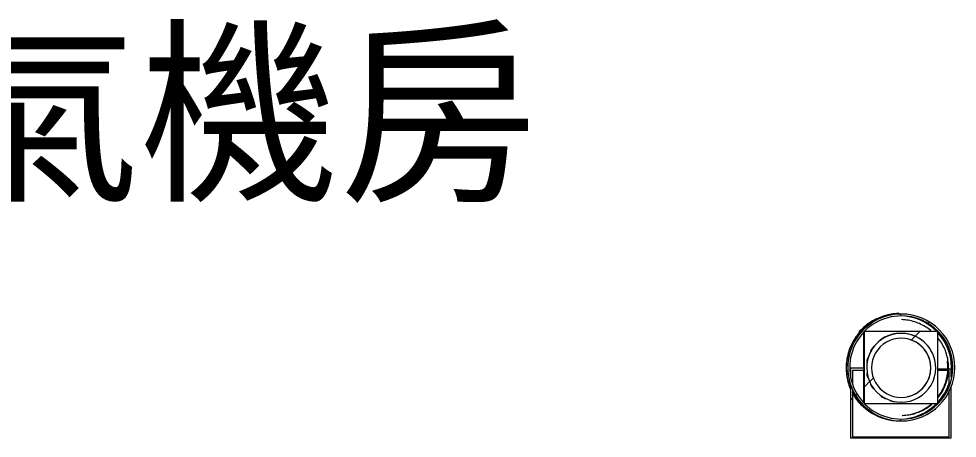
# Model space of a CAD drawing. Header units: centimetres. Extents: x -391356 to -382095, y -768 to 204275.
# Drawn here: x -385673.3 to -385480.4, y 201810.7 to 201897 of the extents above; entities that cross this region are included whole.
import ezdxf

# ---------------------------------------------------------------- set-up
doc = ezdxf.new("R2010")
doc.units = ezdxf.units.CM
doc.layers.add('房間標籤', color=7, linetype='Continuous', lineweight=5)
doc.layers.add('燈具', color=7, linetype='Continuous', lineweight=5)
doc.styles.add('微軟正黑體', font='Microsoft JhengHei.ttf', dxfattribs={"height": 30})
pattern_1 = [(45.003, (-95.58, 0), (-25.1473063, 25.1392992), []), (45.003, (-95.58, 38.1), (-25.1473063, 25.1392992), [])]
pattern_2 = [(45.003, (-95.677, 0), (-25.1473063, 25.1392992), []), (45.003, (-95.677, 38.1), (-25.1473063, 25.1392992), [])]

# ---------------------------------------------------------------- blocks, each defined once
blk = doc.blocks.new('FP_88-二層天花平面圖')
at = {"layer": '燈具'}
for p, q in [((-389116.15, 201834.81), (-389116.47, 201834.61)), ((-389115.82, 201834.99), (-389116.15, 201834.81)), ((-389115.71, 201834.97), (-389116.04, 201834.79)), ((-389115.49, 201835.16), (-389115.82, 201834.99)), ((-389115.38, 201835.14), (-389115.71, 201834.97)), ((-389115.16, 201835.32), (-389115.49, 201835.16)), ((-389115.04, 201835.3), (-389115.38, 201835.14)), ((-389114.82, 201835.47), (-389115.16, 201835.32)), ((-389114.7, 201835.45), (-389115.04, 201835.3)), ((-389114.47, 201835.6), (-389114.82, 201835.47)), ((-389114.35, 201835.59), (-389114.7, 201835.45)), ((-389114.12, 201835.73), (-389114.47, 201835.6)), ((-389114, 201835.72), (-389114.35, 201835.59)), ((-389113.77, 201835.84), (-389114.12, 201835.73)), ((-389113.64, 201835.84), (-389114, 201835.72)), ((-389113.41, 201835.95), (-389113.77, 201835.84)), ((-389113.28, 201835.94), (-389113.64, 201835.84)), ((-389113.05, 201836.04), (-389113.41, 201835.95)), ((-389112.92, 201836.03), (-389113.28, 201835.94)), ((-389112.69, 201836.12), (-389113.05, 201836.04)), ((-389112.56, 201836.11), (-389112.92, 201836.03)), ((-389112.32, 201836.18), (-389112.69, 201836.12)), ((-389112.19, 201836.18), (-389112.56, 201836.11)), ((-389111.95, 201836.24), (-389112.32, 201836.18)), ((-389111.82, 201836.24), (-389112.19, 201836.18)), ((-389111.59, 201836.28), (-389111.95, 201836.24)), ((-389111.45, 201836.28), (-389111.82, 201836.24)), ((-389111.22, 201836.31), (-389111.59, 201836.28)), ((-389111.07, 201836.31), (-389111.45, 201836.28)), ((-389110.84, 201836.33), (-389111.22, 201836.31)), ((-389110.7, 201836.33), (-389111.07, 201836.31)), ((-389110.56, 201836.22), (-389110.26, 201836.22)), ((-389118.49, 201833), (-389118.75, 201832.73)), ((-389118.39, 201832.95), (-389118.64, 201832.68)), ((-389118.23, 201833.26), (-389118.49, 201833)), ((-389118.12, 201833.21), (-389118.39, 201832.95)), ((-389117.95, 201833.51), (-389118.23, 201833.26)), ((-389117.85, 201833.47), (-389118.12, 201833.21)), ((-389117.67, 201833.75), (-389117.95, 201833.51)), ((-389117.56, 201833.71), (-389117.85, 201833.47)), ((-389117.38, 201833.98), (-389117.67, 201833.75)), ((-389117.27, 201833.95), (-389117.56, 201833.71)), ((-389117.08, 201834.2), (-389117.38, 201833.98)), ((-389116.97, 201834.17), (-389117.27, 201833.95)), ((-389116.78, 201834.41), (-389117.08, 201834.2)), ((-389116.67, 201834.39), (-389116.97, 201834.17)), ((-389116.47, 201834.61), (-389116.78, 201834.41)), ((-389116.36, 201834.59), (-389116.67, 201834.39)), ((-389116.04, 201834.79), (-389116.36, 201834.59)), ((-389119.79, 201831.21), (-389119.98, 201830.89)), ((-389119.58, 201831.52), (-389119.79, 201831.21)), ((-389119.36, 201831.82), (-389119.58, 201831.52)), ((-389119.13, 201832.12), (-389119.36, 201831.82)), ((-389118.89, 201832.4), (-389119.13, 201832.12)), ((-389118.75, 201832.73), (-389119, 201832.45)), ((-389118.64, 201832.68), (-389118.89, 201832.4)), ((-389120.81, 201829.23), (-389120.94, 201828.88)), ((-389120.67, 201829.57), (-389120.81, 201829.23)), ((-389120.51, 201829.91), (-389120.67, 201829.57)), ((-389120.35, 201830.24), (-389120.51, 201829.91)), ((-389120.17, 201830.57), (-389120.35, 201830.24)), ((-389119.98, 201830.89), (-389120.17, 201830.57)), ((-389121.42, 201827.08), (-389121.48, 201826.71)), ((-389121.35, 201827.45), (-389121.42, 201827.08)), ((-389121.26, 201827.81), (-389121.35, 201827.45)), ((-389121.17, 201828.17), (-389121.26, 201827.81)), ((-389121.06, 201828.52), (-389121.17, 201828.17)), ((-389120.94, 201828.88), (-389121.06, 201828.52)), ((-389121.58, 201825.61), (-389121.59, 201825.23)), ((-389121.59, 201825.23), (-389121.59, 201824.86)), ((-389121.56, 201825.98), (-389121.58, 201825.61)), ((-389121.53, 201826.35), (-389121.56, 201825.98)), ((-389121.48, 201826.71), (-389121.53, 201826.35)), ((-389121.59, 201824.86), (-389121.58, 201824.49)), ((-389121.58, 201824.49), (-389121.55, 201824.12)), ((-389121.55, 201824.12), (-389121.51, 201823.75)), ((-389121.51, 201823.75), (-389121.46, 201823.39)), ((-389121.46, 201823.39), (-389121.39, 201823.02)), ((-389121.39, 201823.02), (-389121.32, 201822.66)), ((-389121.32, 201822.66), (-389121.23, 201822.3)), ((-389121.23, 201822.3), (-389121.13, 201821.94)), ((-389121.13, 201821.94), (-389121.02, 201821.59)), ((-389121.02, 201821.59), (-389120.89, 201821.24)), ((-389120.89, 201821.24), (-389120.76, 201820.9)), ((-389120.76, 201820.9), (-389120.67, 201820.7)), ((-389120.28, 201819.89), (-389120.1, 201819.57)), ((-389120.1, 201819.57), (-389119.91, 201819.26)), ((-389119.91, 201819.26), (-389119.71, 201818.95)), ((-389119.71, 201818.95), (-389119.5, 201818.64)), ((-389119.5, 201818.64), (-389119.28, 201818.35)), ((-389119.28, 201818.35), (-389119.05, 201818.06)), ((-389119.05, 201818.06), (-389118.81, 201817.78)), ((-389118.81, 201817.78), (-389118.56, 201817.51)), ((-389118.56, 201817.51), (-389118.3, 201817.24)), ((-389110.26, 201814.22), (-389110.56, 201814.22))]:
    blk.add_line(p, q, dxfattribs=at)
blk = doc.blocks.new('FP_89-二層天花平面圖')
at = {"layer": '燈具'}
for p, q in [((-389109.85, 201835.05), (-389110.2, 201835.07)), ((-389109.51, 201835.02), (-389109.85, 201835.05)), ((-389109.17, 201834.98), (-389109.51, 201835.02)), ((-389108.83, 201834.93), (-389109.17, 201834.98)), ((-389108.49, 201834.86), (-389108.83, 201834.93)), ((-389108.16, 201834.79), (-389108.49, 201834.86)), ((-389107.82, 201834.7), (-389108.16, 201834.79)), ((-389107.49, 201834.6), (-389107.82, 201834.7)), ((-389107.17, 201834.49), (-389107.49, 201834.6)), ((-389106.85, 201834.37), (-389107.17, 201834.49)), ((-389106.53, 201834.24), (-389106.85, 201834.37)), ((-389106.22, 201834.09), (-389106.53, 201834.24)), ((-389105.91, 201833.94), (-389106.22, 201834.09)), ((-389105.61, 201833.78), (-389105.91, 201833.94)), ((-389105.31, 201833.6), (-389105.61, 201833.78)), ((-389105.02, 201833.42), (-389105.31, 201833.6)), ((-389104.74, 201833.22), (-389105.02, 201833.42)), ((-389104.46, 201833.02), (-389104.74, 201833.22)), ((-389104.19, 201832.81), (-389104.46, 201833.02)), ((-389102.53, 201831.08), (-389102.74, 201831.35)), ((-389102.33, 201830.8), (-389102.53, 201831.08)), ((-389102.14, 201830.52), (-389102.33, 201830.8)), ((-389101.96, 201830.23), (-389102.14, 201830.52)), ((-389101.79, 201829.93), (-389101.96, 201830.23)), ((-389101.63, 201829.63), (-389101.79, 201829.93)), ((-389101.48, 201829.32), (-389101.63, 201829.63)), ((-389101.34, 201829.01), (-389101.48, 201829.32)), ((-389101.21, 201828.69), (-389101.34, 201829.01)), ((-389101.09, 201828.37), (-389101.21, 201828.69)), ((-389100.98, 201828.05), (-389101.09, 201828.37)), ((-389100.89, 201827.72), (-389100.98, 201828.05)), ((-389100.81, 201827.39), (-389100.89, 201827.72)), ((-389100.73, 201827.05), (-389100.81, 201827.39)), ((-389100.75, 201826.2), (-389100.79, 201826.53)), ((-389100.72, 201825.86), (-389100.75, 201826.2)), ((-389100.67, 201826.72), (-389100.73, 201827.05)), ((-389100.7, 201825.53), (-389100.72, 201825.86)), ((-389100.69, 201825.19), (-389100.7, 201825.53)), ((-389100.69, 201824.91), (-389100.69, 201825.19)), ((-389100.62, 201826.38), (-389100.67, 201826.72)), ((-389100.59, 201826.04), (-389100.62, 201826.38)), ((-389100.56, 201825.7), (-389100.59, 201826.04)), ((-389100.55, 201825.36), (-389100.56, 201825.7)), ((-389100.54, 201825.02), (-389100.55, 201825.36)), ((-389100.88, 201823.19), (-389100.82, 201823.52)), ((-389100.82, 201823.52), (-389100.77, 201823.85)), ((-389100.78, 201822.99), (-389100.71, 201823.32)), ((-389100.77, 201823.85), (-389100.73, 201824.19)), ((-389100.73, 201824.19), (-389100.71, 201824.52)), ((-389100.71, 201823.32), (-389100.65, 201823.66)), ((-389100.65, 201823.66), (-389100.61, 201824)), ((-389100.61, 201824), (-389100.58, 201824.34)), ((-389100.58, 201824.34), (-389100.55, 201824.68)), ((-389100.55, 201824.68), (-389100.54, 201825.02)), ((-389101.48, 201821.27), (-389101.35, 201821.58)), ((-389101.42, 201821.06), (-389101.29, 201821.37)), ((-389101.35, 201821.58), (-389101.23, 201821.9)), ((-389101.29, 201821.37), (-389101.16, 201821.69)), ((-389101.23, 201821.9), (-389101.13, 201822.22)), ((-389101.16, 201821.69), (-389101.05, 201822.01)), ((-389101.13, 201822.22), (-389101.04, 201822.54)), ((-389101.05, 201822.01), (-389100.95, 201822.33)), ((-389101.04, 201822.54), (-389100.95, 201822.86)), ((-389100.95, 201822.86), (-389100.88, 201823.19)), ((-389100.95, 201822.33), (-389100.86, 201822.66)), ((-389100.86, 201822.66), (-389100.78, 201822.99)), ((-389102.64, 201819.25), (-389102.45, 201819.52)), ((-389102.45, 201819.52), (-389102.26, 201819.8)), ((-389102.45, 201819.31), (-389102.26, 201819.59)), ((-389102.26, 201819.8), (-389102.08, 201820.08)), ((-389102.26, 201819.59), (-389102.07, 201819.87)), ((-389102.08, 201820.08), (-389101.92, 201820.37)), ((-389102.07, 201819.87), (-389101.89, 201820.16)), ((-389101.92, 201820.37), (-389101.76, 201820.67)), ((-389101.89, 201820.16), (-389101.73, 201820.45)), ((-389101.76, 201820.67), (-389101.61, 201820.97)), ((-389101.73, 201820.45), (-389101.57, 201820.75)), ((-389101.61, 201820.97), (-389101.48, 201821.27)), ((-389101.57, 201820.75), (-389101.42, 201821.06)), ((-389104.51, 201817.36), (-389104.25, 201817.57)), ((-389104.34, 201817.38), (-389104.08, 201817.59)), ((-389104.25, 201817.57), (-389104.07, 201817.72)), ((-389104.08, 201817.59), (-389103.93, 201817.72)), ((-389102.79, 201819.06), (-389102.64, 201819.25)), ((-389102.79, 201818.88), (-389102.66, 201819.04)), ((-389102.66, 201819.04), (-389102.45, 201819.31)), ((-389108.75, 201815.51), (-389108.42, 201815.57)), ((-389108.64, 201815.5), (-389108.3, 201815.56)), ((-389108.42, 201815.57), (-389108.09, 201815.64)), ((-389108.3, 201815.56), (-389107.97, 201815.64)), ((-389108.09, 201815.64), (-389107.77, 201815.73)), ((-389107.97, 201815.64), (-389107.65, 201815.72)), ((-389107.77, 201815.73), (-389107.45, 201815.82)), ((-389107.65, 201815.72), (-389107.32, 201815.82)), ((-389107.45, 201815.82), (-389107.14, 201815.93)), ((-389107.32, 201815.82), (-389107, 201815.93)), ((-389107.14, 201815.93), (-389106.83, 201816.05)), ((-389107, 201815.93), (-389106.69, 201816.05)), ((-389106.83, 201816.05), (-389106.52, 201816.18)), ((-389106.69, 201816.05), (-389106.37, 201816.18)), ((-389106.52, 201816.18), (-389106.22, 201816.32)), ((-389106.37, 201816.18), (-389106.07, 201816.32)), ((-389106.22, 201816.32), (-389105.92, 201816.46)), ((-389106.07, 201816.32), (-389105.77, 201816.47)), ((-389105.92, 201816.46), (-389105.63, 201816.62)), ((-389105.77, 201816.47), (-389105.47, 201816.63)), ((-389105.63, 201816.62), (-389105.34, 201816.79)), ((-389105.47, 201816.63), (-389105.18, 201816.8)), ((-389105.34, 201816.79), (-389105.06, 201816.97)), ((-389105.18, 201816.8), (-389104.89, 201816.99)), ((-389105.06, 201816.97), (-389104.78, 201817.16)), ((-389104.89, 201816.99), (-389104.61, 201817.18)), ((-389104.78, 201817.16), (-389104.51, 201817.36)), ((-389104.61, 201817.18), (-389104.34, 201817.38)), ((-389110.07, 201815.37), (-389109.74, 201815.39)), ((-389109.98, 201815.37), (-389109.64, 201815.38)), ((-389109.74, 201815.39), (-389109.4, 201815.41)), ((-389109.64, 201815.38), (-389109.3, 201815.41)), ((-389109.4, 201815.41), (-389109.07, 201815.45)), ((-389109.3, 201815.41), (-389108.97, 201815.45)), ((-389109.07, 201815.45), (-389108.75, 201815.51)), ((-389108.97, 201815.45), (-389108.64, 201815.5))]:
    blk.add_line(p, q, dxfattribs=at)
blk = doc.blocks.new('FP_90-二層天花平面圖')
at = {"layer": '燈具'}
blk.add_line((-389110.35, 201832.25), (-389110.28, 201832.25), dxfattribs=at)
blk = doc.blocks.new('FP_91-二層天花平面圖')
at = {"layer": '燈具'}
blk.add_line((-389110.28, 201818.07), (-389110.35, 201818.07), dxfattribs=at)
blk = doc.blocks.new('12 上下照方形投光燈-2021 - L11-2986035-二層天花平面圖')
at = {"layer": '燈具'}
h = blk.add_hatch(dxfattribs=at)
h.set_pattern_fill('FP_36', color=256, style=0, pattern_type=2)
h.set_pattern_definition([(45.003, (-95.545, 0), (-25.1473063, 25.1392992), []), (45.003, (-95.545, 38.1), (-25.1473063, 25.1392992), [])])
h.paths.add_polyline_path([(-389110.26, 201814.22), (-389107.41, 201814.59), (-389104.76, 201815.69), (-389102.27, 201817.72), (-389100.73, 201819.72), (-389099.62, 201822.45), (-389099.26, 201825.22), (-389099.67, 201828.16), (-389100.73, 201830.72), (-389102.79, 201833.24), (-389104.96, 201834.83), (-389107.81, 201835.9), (-389110.38, 201836.2), (-389113.1, 201835.84), (-389115.76, 201834.74), (-389118.25, 201832.72), (-389119.86, 201830.52), (-389120.91, 201827.88), (-389121.26, 201825.22), (-389120.88, 201822.37), (-389119.78, 201819.72), (-389117.79, 201817.25), (-389115.39, 201815.54), (-389113, 201814.58), (-389110.28, 201814.22)])
h.paths.add_polyline_path([(-389110.26, 201814.61), (-389113.1, 201815.02), (-389115.76, 201816.18), (-389118.03, 201818.07), (-389119.54, 201820.15), (-389120.5, 201822.47), (-389120.86, 201825.22), (-389120.42, 201828.16), (-389119.29, 201830.72), (-389117.76, 201832.72), (-389115.29, 201834.51), (-389113, 201835.46), (-389110.26, 201835.83), (-389107.51, 201835.46), (-389104.96, 201834.4), (-389102.76, 201832.72), (-389101.07, 201830.52), (-389100.01, 201827.96), (-389099.69, 201824.91), (-389100.17, 201822.09), (-389101.07, 201819.92), (-389102.79, 201817.69), (-389105.37, 201815.86), (-389107.81, 201814.93), (-389109.06, 201814.77)])
h = blk.add_hatch(dxfattribs=at)
h.set_pattern_fill('FP_38', color=256, style=0, pattern_type=2)
h.set_pattern_definition([(89.162, (-389022.213, 0), (-1.1030684463, -25.1235543656), []), (89.162, (-389022.213, 38.1), (-1.1030684463, -25.1235543656), [])])
h.paths.add_polyline_path([(-389117.79, 201817.76), (-389117.79, 201832.67), (-389118.02, 201832.25), (-389118.02, 201818.06)])
h = blk.add_hatch(dxfattribs=at)
h.set_pattern_fill('FP_37', color=256, style=0, pattern_type=2)
h.set_pattern_definition(pattern_1)
h.paths.add_polyline_path([(-389107.67, 201817.72), (-389102.79, 201817.75), (-389102.79, 201832.72), (-389117.79, 201832.67), (-389117.76, 201817.72), (-389108.45, 201817.72)])
h.paths.add_polyline_path([(-389110.28, 201818.07), (-389112.12, 201818.31), (-389114.09, 201819.23), (-389115.49, 201820.4), (-389116.5, 201821.8), (-389117.18, 201823.69), (-389117.37, 201825.16), (-389117.08, 201827.11), (-389116.42, 201828.71), (-389115.29, 201830.18), (-389113.51, 201831.43), (-389112.12, 201832.01), (-389110.28, 201832.25), (-389108.45, 201832.01), (-389106.49, 201831.12), (-389105.07, 201829.93), (-389104.14, 201828.71), (-389103.43, 201827), (-389103.19, 201825.16), (-389103.43, 201823.33), (-389104.14, 201821.62), (-389105.47, 201819.99), (-389106.74, 201819.02), (-389108.45, 201818.31), (-389109.06, 201818.23)])
h = blk.add_hatch(dxfattribs=at)
h.set_pattern_fill('FP_37', color=256, style=0, pattern_type=2)
h.set_pattern_definition(pattern_1)
h.paths.add_polyline_path([(-389117.37, 201825.16), (-389116.37, 201825.16), (-389115.77, 201827.81), (-389114.08, 201829.93), (-389111.64, 201831.1), (-389108.93, 201831.1), (-389106.47, 201829.91), (-389104.79, 201827.78), (-389104.19, 201825.16), (-389103.19, 201825.16), (-389103.83, 201827.96), (-389104.14, 201828.49), (-389105.37, 201830.24), (-389107.78, 201831.74), (-389108.45, 201831.89), (-389110.38, 201832.23), (-389113.05, 201831.62), (-389113.61, 201831.3), (-389115.46, 201829.93), (-389116.83, 201827.72), (-389117.01, 201827), (-389117.13, 201826.38)])
h = blk.add_hatch(dxfattribs=at)
h.set_pattern_fill('FP_39', color=256, style=0, pattern_type=2)
h.set_pattern_definition(pattern_2)
h.paths.add_polyline_path([(-389104.2, 201825.16), (-389104.2, 201825.23), (-389104.81, 201827.83), (-389106.51, 201829.94), (-389106.48, 201829.91), (-389104.79, 201827.75), (-389104.2, 201825.17)])
h = blk.add_hatch(dxfattribs=at)
h.set_pattern_fill('FP_40', color=256, style=0, pattern_type=2)
h.set_pattern_definition([(45.003, (-95.743, 0), (-25.1473063, 25.1392992), []), (45.003, (-95.743, 38.1), (-25.1473063, 25.1392992), [])])
h.paths.add_polyline_path([(-389100.11, 201810.66), (-389100.19, 201821.02), (-389100.41, 201820.5), (-389100.41, 201810.96), (-389120.31, 201810.96), (-389120.39, 201820.71), (-389120.61, 201821.23), (-389120.61, 201810.66)])
h.paths.add_polyline_path([(-389100.41, 201822), (-389100.21, 201822.47), (-389100.11, 201823.25), (-389100.11, 201824.91), (-389102.79, 201824.89), (-389102.79, 201824.61), (-389100.41, 201824.61), (-389100.41, 201822.45)])
h.paths.add_polyline_path([(-389120.31, 201822.01), (-389120.31, 201824.61), (-389117.96, 201824.61), (-389118.02, 201825.16), (-389120.61, 201825.16), (-389120.5, 201822.47), (-389120.36, 201822.13)])
h = blk.add_hatch(dxfattribs=at)
h.set_pattern_fill('FP_37', color=256, style=0, pattern_type=2)
h.set_pattern_definition(pattern_1)
h.paths.add_polyline_path([(-389110.28, 201818.07), (-389107.51, 201818.7), (-389106.95, 201819.02), (-389105.1, 201820.4), (-389103.73, 201822.61), (-389103.56, 201823.33), (-389103.29, 201825.16), (-389104.2, 201825.1), (-389104.81, 201822.49), (-389106.5, 201820.39), (-389109.06, 201819.22), (-389111.65, 201819.23), (-389114.08, 201820.41), (-389115.78, 201822.58), (-389116.42, 201825.16), (-389117.37, 201825.16), (-389116.77, 201822.45), (-389116.38, 201821.78), (-389115.29, 201820.15), (-389112.84, 201818.61), (-389112.12, 201818.44), (-389110.33, 201818.08)])
h = blk.add_hatch(dxfattribs=at)
h.set_pattern_fill('FP_39', color=256, style=0, pattern_type=2)
h.set_pattern_definition(pattern_2)
h.paths.add_polyline_path([(-389110.33, 201818.08), (-389110.38, 201818.09), (-389110.38, 201818.09)])
h.paths.add_polyline_path([(-389108.94, 201819.22), (-389108.93, 201819.22), (-389106.47, 201820.41), (-389104.79, 201822.55), (-389104.81, 201822.52), (-389106.74, 201820.29), (-389108.93, 201819.23)])
for p, q in [((-389118.02, 201832.38), (-389118.02, 201825.15)), ((-389117.79, 201817.76), (-389117.79, 201832.69)), ((-389117.76, 201832.72), (-389102.79, 201832.72)), ((-389102.79, 201832.72), (-389102.79, 201817.72)), ((-389120.69, 201825.16), (-389120.69, 201823.88)), ((-389120.69, 201825.16), (-389120.61, 201825.16)), ((-389120.61, 201823.28), (-389120.61, 201825.16)), ((-389120.61, 201825.16), (-389120.31, 201825.16)), ((-389120.31, 201825.16), (-389117.96, 201825.16)), ((-389117.96, 201825.16), (-389117.96, 201824.61)), ((-389117.96, 201824.61), (-389120.31, 201824.61)), ((-389120.31, 201824.61), (-389120.31, 201822.01)), ((-389118.02, 201824.61), (-389118.02, 201818.06)), ((-389102.79, 201824.91), (-389100.41, 201824.91)), ((-389100.41, 201824.61), (-389102.79, 201824.61)), ((-389100.49, 201824.61), (-389100.49, 201822)), ((-389100.41, 201824.91), (-389100.11, 201824.91)), ((-389100.41, 201822), (-389100.41, 201824.61)), ((-389100.11, 201824.91), (-389100.11, 201823.25)), ((-389120.69, 201821.23), (-389120.69, 201810.66)), ((-389120.61, 201810.66), (-389120.61, 201821.23)), ((-389120.31, 201820.51), (-389120.31, 201810.96)), ((-389100.49, 201820.31), (-389100.49, 201810.96)), ((-389100.41, 201810.96), (-389100.41, 201820.5)), ((-389100.11, 201821.22), (-389100.11, 201810.66)), ((-389102.79, 201817.72), (-389117.76, 201817.72)), ((-389120.61, 201810.66), (-389120.69, 201810.66)), ((-389100.11, 201810.66), (-389120.61, 201810.66)), ((-389120.31, 201810.96), (-389100.41, 201810.96))]:
    blk.add_line(p, q, dxfattribs=at)
for centre, major_axis, start_param, end_param in [((-389110.56, 201825.22), (0, 11), 0, 1.950001), ((-389110.26, 201825.22), (0, 11), 0, 3.141593), ((-389110.26, 201825.22), (0, 10.61), 0, 3.141593), ((-389110.56, 201825.22), (0, 10.61), 5.497787, 6.268976), ((-389110.26, 201825.22), (0, 11), 3.141593, 6.283185), ((-389110.26, 201825.22), (0, 10.61), 3.141593, 6.283185), ((-389110.28, 201825.16), (0, 7.09), 5.153633, 7.853982), ((-389110.28, 201825.16), (0, 7.09), 4.712389, 7.414195), ((-389110.28, 201825.16), (0, 6.09), 4.712389, 7.853982), ((-389110.35, 201825.16), (0, 7.09), 0.457014, 0.641381), ((-389110.38, 201825.16), (0, 7.09), 0.464347, 0.589049), ((-389110.35, 201825.16), (0, 7.09), 0.144017, 0.328384), ((-389110.38, 201825.16), (0, 7.09), 0.19635, 0.321051), ((-389110.29, 201825.16), (0, 6.09), 4.712389, 6.058786), ((-389110.56, 201825.22), (0, 10.61), 4.5965, 5.461999), ((-389110.35, 201825.16), (0, 7.09), 0.910191, 1.085243), ((-389110.38, 201825.16), (0, 7.09), 0.955538, 1.067539), ((-389110.28, 201825.16), (0, 7.09), 1.134965, 1.570796), ((-389110.35, 201825.16), (0, 7.09), 1.270952, 1.414844), ((-389110.38, 201825.16), (0, 7.09), 1.288655, 1.358175), ((-389110.28, 201825.16), (0, 7.09), 4.712389, 5.149223), ((-389110.28, 201825.16), (0, 7.09), 1.570796, 4.712389), ((-389110.28, 201825.16), (0, 7.09), 1.570796, 4.712389), ((-389110.28, 201825.16), (0, 6.09), 1.570796, 4.712389), ((-389110.29, 201825.16), (0, 6.09), 3.365992, 4.712389), ((-389110.35, 201825.16), (0, 7.09), 1.726748, 1.870641), ((-389110.38, 201825.16), (0, 7.09), 1.783418, 1.852938), ((-389110.35, 201825.16), (0, 7.09), 2.05635, 2.231402), ((-389110.38, 201825.16), (0, 7.09), 2.074053, 2.186055), ((-389110.56, 201825.22), (0, 10.61), 3.96269, 4.406718), ((-389110.56, 201825.22), (0, 11), 2.040291, 3.141593), ((-389110.35, 201825.16), (0, 7.09), 2.500212, 2.684578), ((-389110.38, 201825.16), (0, 7.09), 2.552544, 2.677245), ((-389110.35, 201825.16), (0, 7.09), 2.813209, 2.997575), ((-389110.38, 201825.16), (0, 7.09), 2.820542, 2.945243), ((-389110.56, 201825.22), (0, 10.61), 3.155802, 3.926991)]:
    blk.add_ellipse(centre, major_axis=major_axis, ratio=0.999893, start_param=start_param, end_param=end_param, dxfattribs=at)
for name in ['FP_88-二層天花平面圖', 'FP_89-二層天花平面圖', 'FP_90-二層天花平面圖', 'FP_91-二層天花平面圖']:
    blk.add_blockref(name, (0, 0), dxfattribs=at)

msp = doc.modelspace()

# ---------------------------------------------------------------- block references
at = {"layer": '燈具'}
msp.add_blockref('12 上下照方形投光燈-2021 - L11-2986035-二層天花平面圖', (3618.32, 0), dxfattribs=at)

# ---------------------------------------------------------------- texts
at = {"layer": '房間標籤', "insert": (-385730.27, 201892.55), "char_height": 30, "width": 195.6117, "attachment_point": 1, "style": '微軟正黑體'}
msp.add_mtext('電氣機房', dxfattribs=at)

doc.saveas('drawing.dxf')
